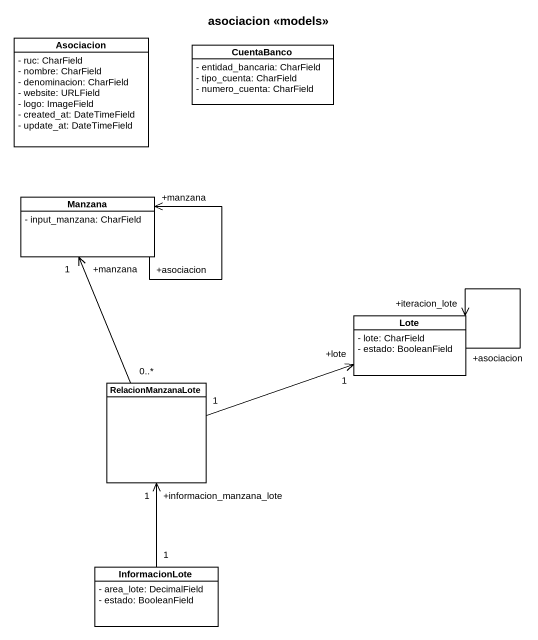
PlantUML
@startuml
title asociacion <<models>>
hide circle
hide empty members
skinparam classAttributeIconSize 0
class Asociacion {
  - ruc: CharField
  - nombre: CharField
  - denominacion: CharField
  - website: URLField
  - logo: ImageField
  - created_at: DateTimeField
  - update_at: DateTimeField
}
class CuentaBanco {
  - entidad_bancaria: CharField
  - tipo_cuenta: CharField
  - numero_cuenta: CharField
}
class Manzana {
  - input_manzana: CharField
}
class Lote {
  - lote: CharField
  - estado: BooleanField
}
class RelacionManzanaLote
class InformacionLote {
  - area_lote: DecimalField
  - estado: BooleanField
}
Manzana "+asociacion" --> "+manzana" Manzana
Lote "+asociacion" --> "+iteracion_lote" Lote
RelacionManzanaLote "0..*" -up-> "+manzana\n1" Manzana
RelacionManzanaLote "1" -right-> "+lote\n1" Lote
InformacionLote "1" -up-> "+informacion_manzana_lote\n1" RelacionManzanaLote
@enduml
